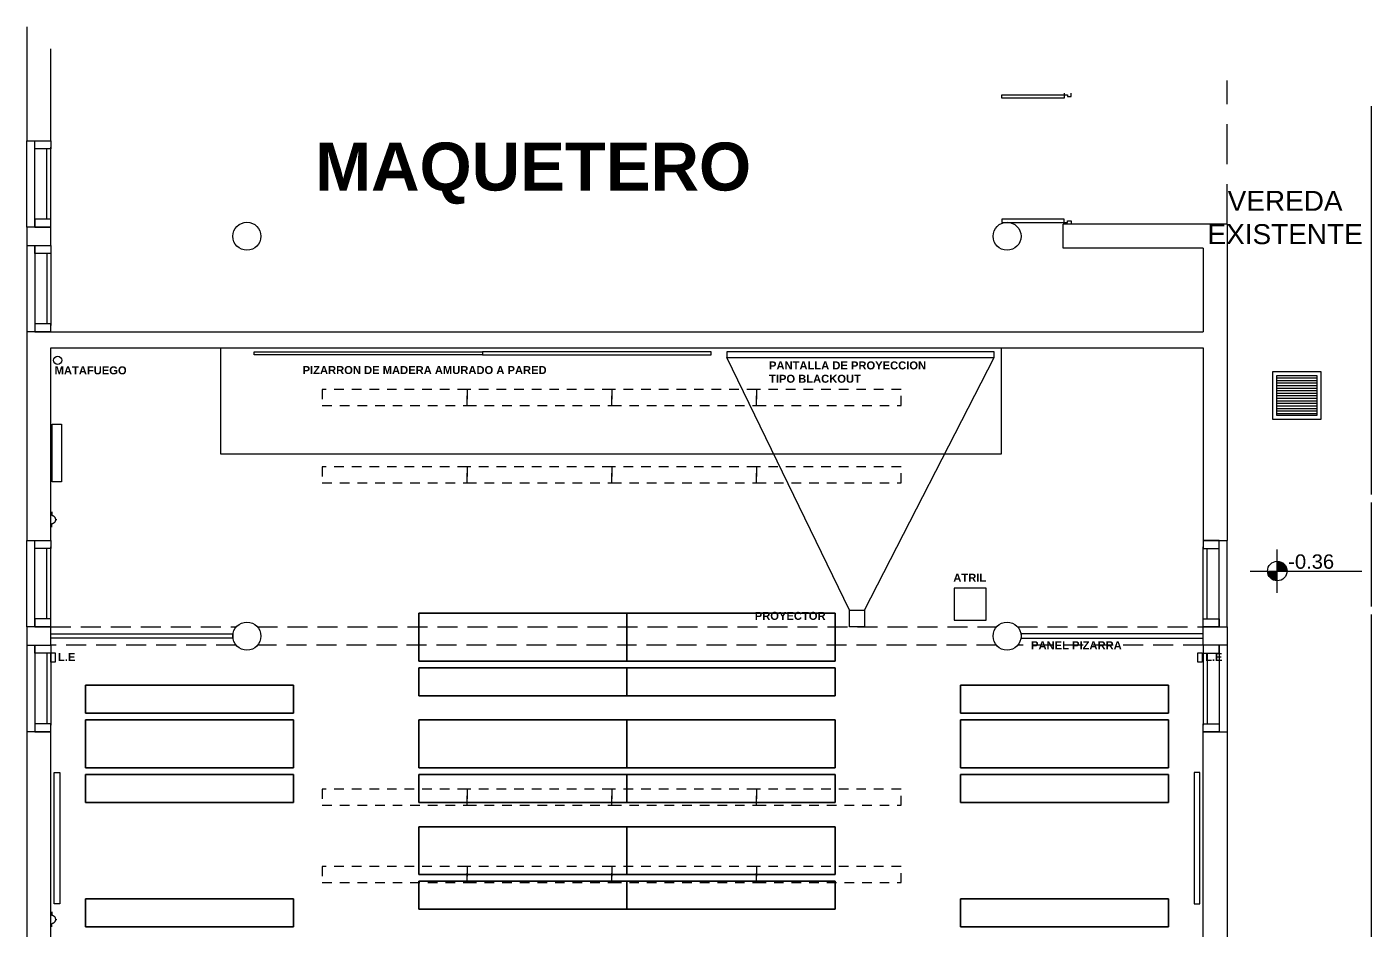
# Model space of a CAD drawing. Header units: millimetres. Extents: x 1842.4 to 1859.6, y 982.4 to 1014.6.
# Drawn here: x 1842.65 to 1859.45, y 1003.35 to 1014.64 of the extents above; entities that cross this region are included whole.
import ezdxf

# ---------------------------------------------------------------- set-up
doc = ezdxf.new("R2010")
doc.units = ezdxf.units.MM
doc.linetypes.add('ACAD_ISO02W100', pattern=[15, 12, -3])
doc.linetypes.add('DASHED', pattern=[0.75, 0.5, -0.25])
for name, color, linetype in [('1', 1, 'Continuous'), ('A-CARPINTERIAS VENTANAS', 2, 'Continuous'), ('A-PROYECCION', 3, 'DASHED'), ('BLOQUES', 1, 'Continuous'), ('dib - texto', 2, 'Continuous'), ('E-COLUMNAS CILINDRICAS', 6, 'Continuous'), ('ESTRUCTURA', 6, 'Continuous'), ('ESTUFAS', 50, 'Continuous'), ('iluminacion LED', 10, 'Continuous'), ('IN dib', 1, 'Continuous'), ('LUZ EMERGENCIA', 2, 'Continuous'), ('matafuegos', 1, 'Continuous'), ('mobiliario aulas', 7, 'Continuous'), ('SOLADOS EXTERIORES', 8, 'Continuous'), ('sonido', 1, 'Continuous'), ('T-LOCALES', 7, 'Continuous'), ('TEXTO1-100', 1, 'Continuous'), ('tomas', 10, 'Continuous'), ('VISTA2', 2, 'Continuous')]:
    doc.layers.add(name, color=color, linetype=linetype)
doc.layers.add('SUPERFICIES', color=6, linetype='Continuous', plot=False)
doc.styles.add('ARIAL', font='swisseb.ttf', dxfattribs={"width": 1.32})
doc.styles.get("Standard").update_dxf_attribs({"font": 'arial.ttf'})
doc.styles.add('STYLE1', font='swisseb.ttf', dxfattribs={"width": 1.32})
doc.styles.add('STYLE2', font='arial.ttf')

# ---------------------------------------------------------------- blocks, each defined once
blk = doc.blocks.new('SIMB cota nivel planta')
at = {"layer": '1'}
h = blk.add_hatch(color=256, dxfattribs=at)
h.dxf.hatch_style = 1
h.paths.add_polyline_path([(0, 0), (-0.122, 0, 0.414214), (0, -0.122)])
h = blk.add_hatch(color=256, dxfattribs=at)
h.dxf.hatch_style = 1
h.paths.add_polyline_path([(0, 0.122), (0, 0), (0.122, 0, 0.414214)])
for points in [[(0, -0.271), (0, 0.271), (0, 0.271)], [(-0.339, 0), (1.057, 0), (1.057, 0)]]:
    blk.add_lwpolyline(points, dxfattribs=at)
blk.add_circle((0, 0), 0.122, dxfattribs=at)
at = {"layer": '1', "style": 'STYLE2'}
blk.add_attdef('+/-0.00', (0.137, 0.028), '', height=0.18, dxfattribs=at)
blk = doc.blocks.new('P90DOBLE')
at = {"color": 3}
for points in [[(-0.00254, 0.04764), (-0.00254, 0.04637), (-0.0254, 0.04637), (-0.0254, 0.04764)], [(-0.00254, 0.00062), (-0.00254, 0.00189), (-0.0254, 0.00189), (-0.0254, 0.00062)]]:
    blk.add_lwpolyline(points, close=True, dxfattribs=at)
at = {"color": 2}
for points in [[(-0.00254, 0.04826), (-0.00254, 0.04764), (-0.00127, 0.04764), (-0.00127, 0.047), (0, 0.047), (0, 0.04764), (0, 0.04764), (0, 0.04826)], [(-0.00254, 0), (-0.00254, 0.00062), (-0.00127, 0.00062), (-0.00127, 0.00126), (0, 0.00126), (0, 0.00062), (0, 0.00062), (0, 0)]]:
    blk.add_lwpolyline(points, dxfattribs=at)
blk = doc.blocks.new('aula10')
at = {"layer": 'IN dib', "ltscale": 0.1}
h = blk.add_hatch(dxfattribs=at)
h.set_pattern_fill('LINE,_O', color=256, scale=0.01, angle=180)
h.set_pattern_definition([(180, (-297.306374, 7e-07), (-4e-18, -0.03175), [])])
h.paths.add_polyline_path([(-691.688, 229.213), (-691.188, 229.213), (-691.188, 228.713), (-691.688, 228.713)])
at = {"layer": '1'}
for p, q in [((-690.51, 232.581), (-690.51, 227.724)), ((-690.51, 227.624), (-690.51, 226.324)), ((-690.51, 226.224), (-690.51, 221.215))]:
    blk.add_line(p, q, dxfattribs=at)
at = {"layer": 'A-CARPINTERIAS VENTANAS'}
for p, q in [((-707.31, 231.068), (-707.31, 232.148)), ((-707.21, 231.068), (-707.21, 232.068)), ((-707.06, 231.168), (-707.06, 232.048)), ((-707.01, 231.168), (-707.01, 232.068)), ((-707.31, 230.838), (-707.31, 229.758)), ((-707.21, 230.838), (-707.21, 229.838)), ((-707.06, 230.738), (-707.06, 229.858)), ((-707.01, 230.738), (-707.01, 229.838)), ((-707.31, 226.068), (-707.31, 227.148)), ((-692.31, 226.068), (-692.31, 227.148)), ((-707.21, 226.068), (-707.21, 227.068)), ((-707.06, 226.168), (-707.06, 227.048)), ((-707.01, 226.168), (-707.01, 227.068)), ((-692.61, 226.168), (-692.61, 227.068)), ((-692.56, 226.168), (-692.56, 227.048)), ((-692.41, 226.068), (-692.41, 227.068)), ((-707.31, 225.838), (-707.31, 224.758)), ((-707.21, 225.838), (-707.21, 224.838)), ((-692.41, 225.838), (-692.41, 224.838)), ((-692.31, 225.838), (-692.31, 224.758)), ((-707.06, 225.738), (-707.06, 224.858)), ((-707.01, 225.738), (-707.01, 224.838)), ((-692.61, 225.738), (-692.61, 224.838)), ((-692.56, 225.738), (-692.56, 224.858))]:
    blk.add_line(p, q, dxfattribs=at)
for points in [[(-707.01, 232.148), (-707.01, 232.048), (-707.21, 232.048), (-707.21, 232.148)], [(-707.01, 231.068), (-707.01, 231.168), (-707.21, 231.168), (-707.21, 231.068)], [(-707.01, 230.838), (-707.01, 230.738), (-707.21, 230.738), (-707.21, 230.838)], [(-707.01, 229.758), (-707.01, 229.858), (-707.21, 229.858), (-707.21, 229.758)], [(-707.01, 227.148), (-707.01, 227.048), (-707.21, 227.048), (-707.21, 227.148)], [(-692.61, 227.148), (-692.61, 227.048), (-692.41, 227.048), (-692.41, 227.148)], [(-707.01, 226.068), (-707.01, 226.168), (-707.21, 226.168), (-707.21, 226.068)], [(-692.61, 226.068), (-692.61, 226.168), (-692.41, 226.168), (-692.41, 226.068)], [(-707.01, 225.838), (-707.01, 225.738), (-707.21, 225.738), (-707.21, 225.838)], [(-692.61, 225.838), (-692.61, 225.738), (-692.41, 225.738), (-692.41, 225.838)], [(-707.01, 224.758), (-707.01, 224.858), (-707.21, 224.858), (-707.21, 224.758)], [(-692.61, 224.758), (-692.61, 224.858), (-692.41, 224.858), (-692.41, 224.758)]]:
    blk.add_lwpolyline(points, close=True, dxfattribs=at)
at = {"layer": 'A-PROYECCION'}
blk.add_line((-692.31, 231.103), (-692.31, 232.901), dxfattribs=at)
at = {"layer": 'E-COLUMNAS CILINDRICAS'}
for centre in [(-704.56, 230.953), (-704.56, 225.953), (-695.06, 225.953)]:
    blk.add_circle(centre, 0.175, dxfattribs=at)
at = {"layer": 'ESTRUCTURA'}
blk.add_circle((-695.06, 230.953), 0.175, dxfattribs=at)
at = {"layer": 'ESTUFAS', "linetype": 'ACAD_ISO02W100'}
blk.add_lwpolyline([(-706.878, 228.605), (-706.878, 227.883), (-706.993, 227.883), (-706.993, 228.605)], close=True, dxfattribs=at)
at = {"layer": 'iluminacion LED', "linetype": 'ACAD_ISO02W100', "ltscale": 0.01}
for points in [[(-701.809, 228.837), (-701.809, 229.037), (-703.618, 229.037), (-703.618, 228.837)], [(-700, 228.837), (-700, 229.037), (-701.809, 229.037), (-701.809, 228.837)], [(-698.192, 228.837), (-698.192, 229.037), (-700, 229.037), (-700, 228.837)], [(-696.383, 228.837), (-696.383, 229.037), (-698.192, 229.037), (-698.192, 228.837)], [(-701.809, 227.87), (-701.809, 228.07), (-703.618, 228.07), (-703.618, 227.87)], [(-700, 227.87), (-700, 228.07), (-701.809, 228.07), (-701.809, 227.87)], [(-698.192, 227.87), (-698.192, 228.07), (-700, 228.07), (-700, 227.87)], [(-696.383, 227.87), (-696.383, 228.07), (-698.192, 228.07), (-698.192, 227.87)], [(-701.809, 223.837), (-701.809, 224.037), (-703.618, 224.037), (-703.618, 223.837)], [(-700, 223.837), (-700, 224.037), (-701.809, 224.037), (-701.809, 223.837)], [(-698.192, 223.837), (-698.192, 224.037), (-700, 224.037), (-700, 223.837)], [(-696.383, 223.837), (-696.383, 224.037), (-698.192, 224.037), (-698.192, 223.837)], [(-701.809, 222.87), (-701.809, 223.07), (-703.618, 223.07), (-703.618, 222.87)], [(-700, 222.87), (-700, 223.07), (-701.809, 223.07), (-701.809, 222.87)], [(-698.192, 222.87), (-698.192, 223.07), (-700, 223.07), (-700, 222.87)], [(-696.383, 222.87), (-696.383, 223.07), (-698.192, 223.07), (-698.192, 222.87)]]:
    blk.add_lwpolyline(points, close=True, dxfattribs=at)
at = {"layer": 'IN dib', "ltscale": 0.1}
for points in [[(-691.738, 229.263), (-691.138, 229.263), (-691.138, 228.663), (-691.738, 228.663)], [(-691.688, 229.213), (-691.188, 229.213), (-691.188, 228.713), (-691.688, 228.713)]]:
    blk.add_lwpolyline(points, close=True, dxfattribs=at)
at = {"layer": 'LUZ EMERGENCIA'}
for points in [[(-706.956, 225.745), (-706.956, 225.628), (-707.01, 225.628), (-707.01, 225.745)], [(-692.62, 225.745), (-692.62, 225.628), (-692.674, 225.628), (-692.674, 225.745)]]:
    blk.add_lwpolyline(points, close=True, dxfattribs=at)
at = {"layer": 'matafuegos'}
blk.add_circle((-706.924, 229.402), 0.0511, dxfattribs=at)
at = {"layer": 'mobiliario aulas'}
for p, q in [((-704.892, 229.558), (-704.892, 228.231)), ((-695.129, 228.231), (-695.129, 229.558)), ((-704.892, 228.231), (-695.129, 228.231))]:
    blk.add_line(p, q, dxfattribs=at)
for points in [[(-704.469, 229.508), (-701.614, 229.508), (-701.614, 229.47), (-704.469, 229.47)], [(-698.758, 229.508), (-701.614, 229.508), (-701.614, 229.47), (-698.758, 229.47)], [(-704.735, 225.926), (-707.01, 225.926), (-707.01, 225.981), (-704.735, 225.981)], [(-694.885, 225.926), (-692.609, 225.926), (-692.609, 225.981), (-694.885, 225.981)], [(-706.968, 224.248), (-706.899, 224.248), (-706.899, 222.604), (-706.968, 222.604)], [(-692.652, 224.248), (-692.721, 224.248), (-692.721, 222.604), (-692.652, 222.604)]]:
    blk.add_lwpolyline(points, close=True, dxfattribs=at)
at = {"layer": 'mobiliario aulas', "linetype": 'ACAD_ISO02W100'}
for points in [[(-695.723, 226.553), (-695.723, 226.153), (-695.323, 226.153), (-695.323, 226.553), (-695.723, 226.553)], [(-702.41, 225.64), (-702.41, 226.24), (-699.81, 226.24), (-699.81, 225.64), (-702.41, 225.64)], [(-699.81, 225.64), (-699.81, 226.24), (-702.41, 226.24), (-702.41, 225.64), (-699.81, 225.64)], [(-699.81, 225.64), (-699.81, 226.24), (-697.21, 226.24), (-697.21, 225.64), (-699.81, 225.64)], [(-697.21, 225.64), (-697.21, 226.24), (-699.81, 226.24), (-699.81, 225.64), (-697.21, 225.64)], [(-702.41, 225.556), (-702.41, 225.206), (-699.81, 225.206), (-699.81, 225.556), (-702.41, 225.556)], [(-699.81, 225.556), (-699.81, 225.206), (-702.41, 225.206), (-702.41, 225.556), (-699.81, 225.556)], [(-699.81, 225.556), (-699.81, 225.206), (-697.21, 225.206), (-697.21, 225.556), (-699.81, 225.556)], [(-697.21, 225.556), (-697.21, 225.206), (-699.81, 225.206), (-699.81, 225.556), (-697.21, 225.556)], [(-706.578, 224.988), (-706.578, 225.338), (-703.978, 225.338), (-703.978, 224.988), (-706.578, 224.988)], [(-703.978, 224.988), (-703.978, 225.338), (-706.578, 225.338), (-706.578, 224.988), (-703.978, 224.988)], [(-693.041, 224.988), (-693.041, 225.338), (-695.641, 225.338), (-695.641, 224.988), (-693.041, 224.988)], [(-695.641, 224.988), (-695.641, 225.338), (-693.041, 225.338), (-693.041, 224.988), (-695.641, 224.988)], [(-706.578, 224.305), (-706.578, 224.905), (-703.978, 224.905), (-703.978, 224.305), (-706.578, 224.305)], [(-703.978, 224.305), (-703.978, 224.905), (-706.578, 224.905), (-706.578, 224.305), (-703.978, 224.305)], [(-702.41, 224.305), (-702.41, 224.905), (-699.81, 224.905), (-699.81, 224.305), (-702.41, 224.305)], [(-699.81, 224.305), (-699.81, 224.905), (-702.41, 224.905), (-702.41, 224.305), (-699.81, 224.305)], [(-699.81, 224.305), (-699.81, 224.905), (-697.21, 224.905), (-697.21, 224.305), (-699.81, 224.305)], [(-697.21, 224.305), (-697.21, 224.905), (-699.81, 224.905), (-699.81, 224.305), (-697.21, 224.305)], [(-693.041, 224.305), (-693.041, 224.905), (-695.641, 224.905), (-695.641, 224.305), (-693.041, 224.305)], [(-695.641, 224.305), (-695.641, 224.905), (-693.041, 224.905), (-693.041, 224.305), (-695.641, 224.305)], [(-706.578, 224.221), (-706.578, 223.871), (-703.978, 223.871), (-703.978, 224.221), (-706.578, 224.221)], [(-703.978, 224.221), (-703.978, 223.871), (-706.578, 223.871), (-706.578, 224.221), (-703.978, 224.221)], [(-702.41, 224.221), (-702.41, 223.871), (-699.81, 223.871), (-699.81, 224.221), (-702.41, 224.221)], [(-699.81, 224.221), (-699.81, 223.871), (-702.41, 223.871), (-702.41, 224.221), (-699.81, 224.221)], [(-699.81, 224.221), (-699.81, 223.871), (-697.21, 223.871), (-697.21, 224.221), (-699.81, 224.221)], [(-697.21, 224.221), (-697.21, 223.871), (-699.81, 223.871), (-699.81, 224.221), (-697.21, 224.221)], [(-693.041, 224.221), (-693.041, 223.871), (-695.641, 223.871), (-695.641, 224.221), (-693.041, 224.221)], [(-695.641, 224.221), (-695.641, 223.871), (-693.041, 223.871), (-693.041, 224.221), (-695.641, 224.221)], [(-702.41, 222.97), (-702.41, 223.57), (-699.81, 223.57), (-699.81, 222.97), (-702.41, 222.97)], [(-699.81, 222.97), (-699.81, 223.57), (-702.41, 223.57), (-702.41, 222.97), (-699.81, 222.97)], [(-699.81, 222.97), (-699.81, 223.57), (-697.21, 223.57), (-697.21, 222.97), (-699.81, 222.97)], [(-697.21, 222.97), (-697.21, 223.57), (-699.81, 223.57), (-699.81, 222.97), (-697.21, 222.97)], [(-702.41, 222.887), (-702.41, 222.537), (-699.81, 222.537), (-699.81, 222.887), (-702.41, 222.887)], [(-699.81, 222.887), (-699.81, 222.537), (-702.41, 222.537), (-702.41, 222.887), (-699.81, 222.887)], [(-699.81, 222.887), (-699.81, 222.537), (-697.21, 222.537), (-697.21, 222.887), (-699.81, 222.887)], [(-697.21, 222.887), (-697.21, 222.537), (-699.81, 222.537), (-699.81, 222.887), (-697.21, 222.887)], [(-706.578, 222.319), (-706.578, 222.669), (-703.978, 222.669), (-703.978, 222.319), (-706.578, 222.319)], [(-703.978, 222.319), (-703.978, 222.669), (-706.578, 222.669), (-706.578, 222.319), (-703.978, 222.319)], [(-693.041, 222.319), (-693.041, 222.669), (-695.641, 222.669), (-695.641, 222.319), (-693.041, 222.319)], [(-695.641, 222.319), (-695.641, 222.669), (-693.041, 222.669), (-693.041, 222.319), (-695.641, 222.319)]]:
    blk.add_lwpolyline(points, dxfattribs=at)
at = {"layer": 'SOLADOS EXTERIORES'}
for p, q in [((-690.51, 232.581), (-690.51, 227.723)), ((-697.03, 226.276), (-698.564, 229.438)), ((-696.843, 226.276), (-695.22, 229.438)), ((-690.51, 226.223), (-690.51, 210.743))]:
    blk.add_line(p, q, dxfattribs=at)
at = {"layer": 'sonido', "linetype": 'ACAD_ISO02W100'}
for points in [[(-698.564, 229.438), (-695.22, 229.438), (-695.22, 229.508), (-698.564, 229.508)], [(-697.03, 226.276), (-696.843, 226.276), (-696.843, 226.068), (-697.03, 226.068)]]:
    blk.add_lwpolyline(points, close=True, dxfattribs=at)
at = {"layer": 'SUPERFICIES'}
for p, q in [((-692.31, 231.103), (-694.36, 231.103)), ((-694.36, 230.803), (-694.36, 231.103)), ((-692.31, 231.103), (-692.31, 227.148)), ((-692.61, 230.803), (-694.36, 230.803)), ((-692.61, 230.803), (-692.61, 229.758)), ((-707.01, 229.758), (-692.61, 229.758)), ((-707.01, 229.558), (-692.61, 229.558)), ((-692.61, 229.558), (-692.61, 227.148)), ((-692.61, 227.148), (-692.31, 227.148))]:
    blk.add_line(p, q, dxfattribs=at)
for points in [[(-707.31, 233.572), (-707.31, 232.148), (-707.01, 232.148), (-707.01, 233.298)], [(-707.01, 229.758), (-707.31, 229.758), (-707.31, 227.148), (-707.01, 227.148), (-707.01, 229.558)]]:
    blk.add_lwpolyline(points, dxfattribs=at)
for points in [[(-707.31, 230.838), (-707.01, 230.838), (-707.01, 231.068), (-707.31, 231.068)], [(-707.31, 225.838), (-707.01, 225.838), (-707.01, 226.068), (-707.31, 226.068)], [(-692.31, 225.838), (-692.61, 225.838), (-692.61, 226.068), (-692.31, 226.068)], [(-707.31, 222.148), (-707.01, 222.148), (-707.01, 224.758), (-707.31, 224.758)], [(-692.31, 222.148), (-692.61, 222.148), (-692.61, 224.758), (-692.31, 224.758)]]:
    blk.add_lwpolyline(points, close=True, dxfattribs=at)
at = {"layer": 'tomas', "linetype": 'ACAD_ISO02W100'}
for p, q in [((-706.999, 227.505), (-706.999, 227.46)), ((-706.999, 227.317), (-706.999, 227.36)), ((-706.949, 227.41), (-706.937, 227.41)), ((-706.999, 222.505), (-706.999, 222.46)), ((-706.999, 222.317), (-706.999, 222.36)), ((-706.949, 222.41), (-706.937, 222.41))]:
    blk.add_line(p, q, dxfattribs=at)
for centre in [(-706.999, 227.41), (-706.999, 222.41)]:
    blk.add_arc(centre, 0.0497, 270, 90, dxfattribs=at)
at = {"layer": 'VISTA2', "linetype": 'DASHED', "ltscale": 0.5}
for p, q in [((-707.01, 226.068), (-704.692, 226.068)), ((-704.428, 226.068), (-695.192, 226.068)), ((-694.928, 226.068), (-692.61, 226.068)), ((-704.692, 225.838), (-707.01, 225.838)), ((-695.192, 225.838), (-704.428, 225.838)), ((-692.61, 225.838), (-694.928, 225.838))]:
    blk.add_line(p, q, dxfattribs=at)
at = {"layer": '1'}
blk.add_blockref('SIMB cota nivel planta', (-691.683, 226.767), dxfattribs=at).add_auto_attribs({'+/-0.00': '-0.36'})
at = {"layer": 'BLOQUES', "xscale": 34.00337937467783, "yscale": 34.00337937467783, "zscale": 34.00337937467783}
blk.add_blockref('P90DOBLE', (-694.26, 231.103), dxfattribs=at)
at = {"layer": 'dib - texto', "insert": (-703.706, 232.125), "char_height": 0.6, "width": 20.056, "attachment_point": 1, "style": 'STYLE1'}
blk.add_mtext('{\\fArial|b1|i0|c0|p34;MAQUETERO }', dxfattribs=at)
at = {"layer": 'T-LOCALES', "ltscale": 0.5, "char_height": 0.1, "width": 5.62056, "attachment_point": 1, "style": 'ARIAL'}
for s, insert in [('{\\fSwis721 Lt BT|b1|i0|c0|p34;MATAFUEGO}', (-706.963, 229.326)), ('{\\fSwis721 Lt BT|b1|i0|c0|p34;PIZARRON DE MADERA AMURADO A PARED}', (-703.864, 229.33)), ('{\\fSwis721 Lt BT|b1|i0|c0|p34;PANTALLA DE PROYECCION\\PTIPO BLACKOUT}', (-698.035, 229.388)), ('{\\fSwis721 Lt BT|b1|i0|c0|p34;ATRIL }', (-695.732, 226.733)), ('{\\fSwis721 Lt BT|b1|i0|c0|p34;PROYECTOR}', (-698.213, 226.256)), ('{\\fSwis721 Lt BT|b1|i0|c0|p34; PANEL PIZARRA}', (-694.799, 225.888)), ('{\\fSwis721 Lt BT|b1|i0|c0|p34;L.E}', (-706.921, 225.741)), ('{\\fSwis721 Lt BT|b1|i0|c0|p34;L.E}', (-692.585, 225.741))]:
    blk.add_mtext(s, dxfattribs=dict(at, insert=insert))
at = {"layer": 'TEXTO1-100', "ltscale": 2.5, "insert": (-691.585, 231.186), "char_height": 0.2, "width": 8.90579, "attachment_point": 5}
blk.add_mtext('\\A1;{\\H1.25x;VEREDA \\PEXISTENTE}', dxfattribs=at)

msp = doc.modelspace()

# ---------------------------------------------------------------- block references
msp.add_blockref('aula10', (2549.959, 781.071))

doc.saveas('drawing.dxf')
